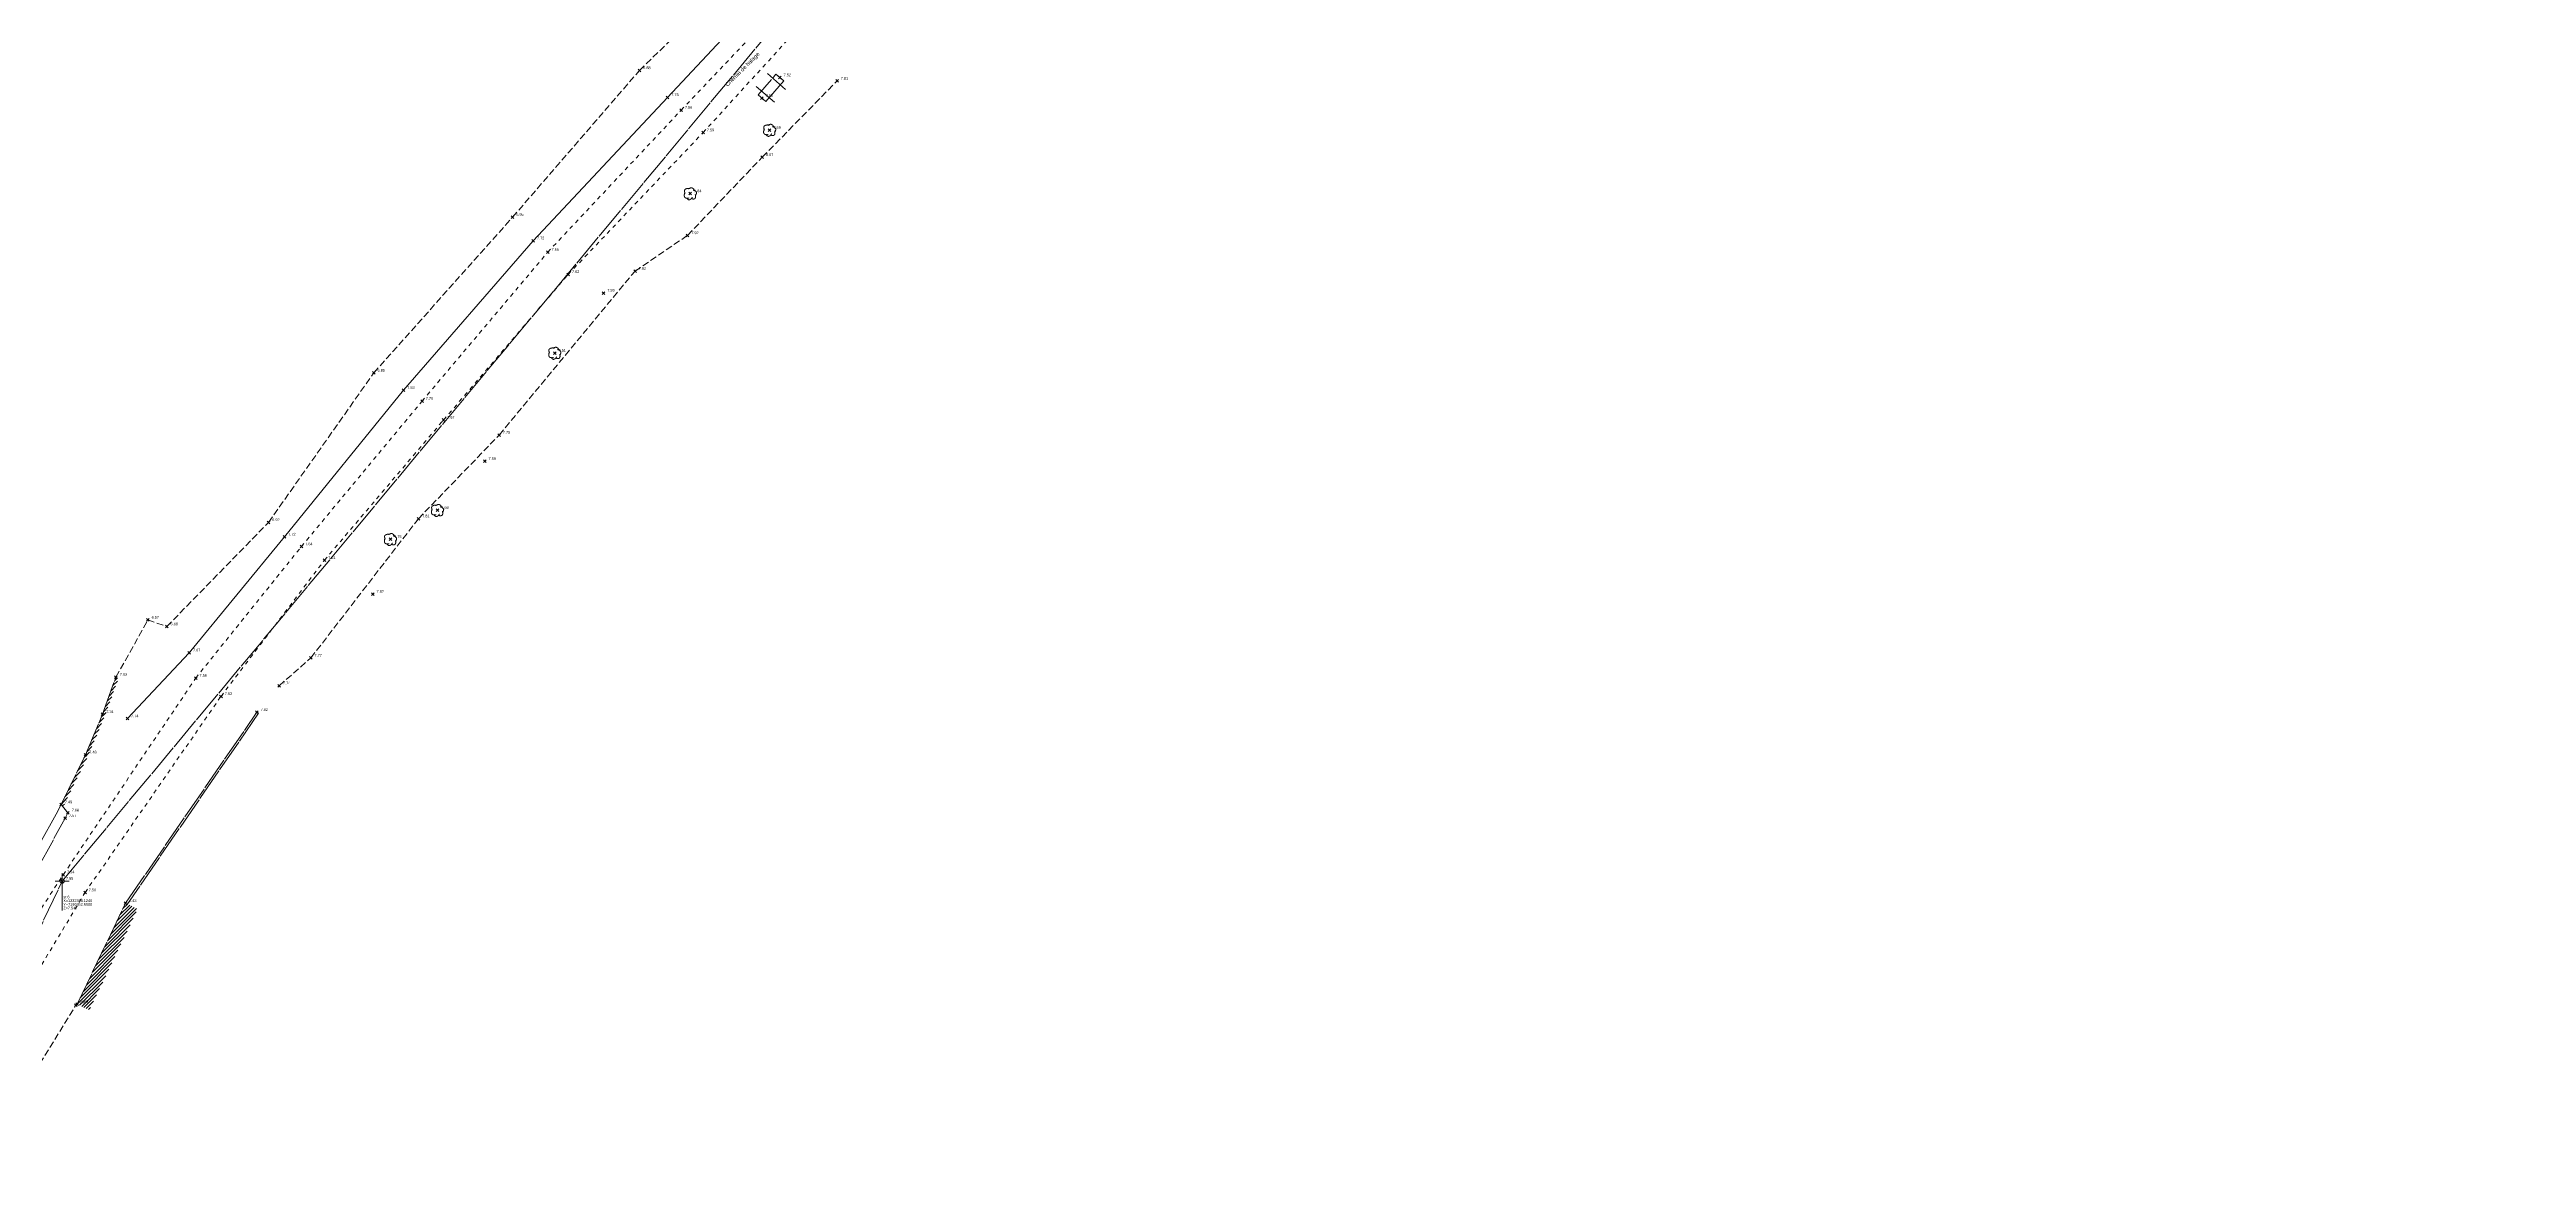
# Model space of a CAD drawing. Header units: metres. Extents: x 1232176 to 1232774, y 7198915 to 7199601.
# Drawn here: x 1232385.2 to 1232569.4, y 7199330.9 to 7199414.4 of the extents above; entities that cross this region are included whole.
import ezdxf
from ezdxf.enums import TextEntityAlignment as Align

# ---------------------------------------------------------------- set-up
doc = ezdxf.new("R2010")
doc.units = ezdxf.units.M
doc.header["$PDMODE"] = 3
doc.header["$PDSIZE"] = 0.1
for name, pattern in [('LL_0829', [0.6, 0.3, -0.3]), ('OL_0942', [0.7, 0.5, -0.2]), ('SL_1144', [2.5, 2.5, 0]), ('SL_1145', [2.5, 2.5, 0]), ('SL_1146', [2.5, 2.5, 0]), ('Socle_Continu', [2.5, 2.5, 0]), ('YL_2901', [2.5, 2.5, 0])]:
    doc.linetypes.add(name, pattern=pattern)
for name, color, linetype, lineweight in [('CLOTH_SCS', 212, 'Socle_Continu', 13), ('CLOTU_SCS', 212, 'Socle_Continu', 13), ('HABIL_SCI', 7, 'Socle_Continu', 13), ('JARDI_SCS', 82, 'Socle_Continu', 13), ('MOBUR_SCS', 251, 'Socle_Continu', 13), ('NIVEL_SCS', 102, 'Socle_Continu', 13), ('SIGTA_SCI', 7, 'Socle_Continu', 13), ('SIGTM_PSI', 1, 'Socle_Continu', 13), ('SIGTO_PSI', 255, 'Socle_Continu', 13), ('SIGTO_SCI', 255, 'Socle_Continu', 13), ('VOIRI_SCS', 7, 'Socle_Continu', 13)]:
    doc.layers.add(name, color=color, linetype=linetype, lineweight=lineweight)
doc.layers.add('SIGTR_PSS', color=7, linetype='Socle_Continu', lineweight=13, true_color=0x9966cc)
doc.layers.add('SIGTS_PSS', color=7, linetype='Socle_Continu', lineweight=13, true_color=0x9966cc)
doc.styles.get("Standard").update_dxf_attribs({"font": 'arial.ttf'})
doc.linetypes.add('OL_0943', pattern='A,0.4,["│",Standard,S=0.127,R=0,X=-0.32,Y=0.08],0.15,["l ı l ı l",Standard,S=0.127,R=0,X=-0.35,Y=0]', length=0.55)
pattern_1 = [(45, (0, 0), (-0.1237436867076, 0.1237436867076), [])]

# ---------------------------------------------------------------- blocks, each defined once
blk = doc.blocks.new('YP_1521')
at = {"layer": 'SIGTO_SCI', "color": 7, "linetype": 'Socle_Continu'}
blk.add_point((0, 0), dxfattribs=at)
at = {"layer": 'SIGTA_SCI', "linetype": 'Socle_Continu'}
blk.add_attdef('ALT', (0.28, 0.1), '', height=0.2, dxfattribs=at)
at = {"layer": 'SIGTA_SCI', "linetype": 'Socle_Continu', "flags": 9}
blk.add_attdef('CALQUE_ALT', (1.69, -1.18), '', height=0.2, dxfattribs=at)
at = {"layer": 'SIGTO_SCI', "linetype": 'Socle_Continu', "flags": 9}
for tag, p in [('ID', (1.69, 0.1)), ('CALQUE', (1.69, -0.86)), ('NATURE', (1.69, -0.22)), ('FAMILLE', (1.69, -0.54)), ('PCRS', (1.69, -1.82))]:
    blk.add_attdef(tag, p, '', height=0.2, dxfattribs=at)
blk = doc.blocks.new('NP_0921')
at = {"layer": 'MOBUR_SCS', "linetype": 'Socle_Continu', "flags": 128}
blk.add_lwpolyline([(0, -0.188), (0, 0.188), (1, 0.188), (1, -0.188)], close=True, dxfattribs=at)
for points in [[(0.188, -0.438), (0.188, 0.438)], [(0.812, -0.438), (0.812, 0.438)]]:
    blk.add_lwpolyline(points, dxfattribs=at)
at = {"layer": 'MOBUR_SCS', "linetype": 'Socle_Continu', "flags": 9}
for tag, p in [('NATURE', (1.387, 0.266)), ('FAMILLE', (1.387, -0.055)), ('ID', (1.387, 0.588)), ('CALQUE', (1.387, -0.376)), ('PCRS', (1.387, -0.697))]:
    blk.add_attdef(tag, p, '', height=0.2, dxfattribs=at)
blk = doc.blocks.new('TP_1203')
at = {"layer": 'JARDI_SCS', "linetype": 'Socle_Continu'}
for points in [[(-0.41, 0.06, 0.030688), (-0.44, -0.05, 0.042762), (-0.45, -0.14, 0.002681), (-0.45, -0.14, 0.068057), (-0.44, -0.22, 0.027564), (-0.43, -0.24, 0.0661), (-0.41, -0.28, 0.02929), (-0.39, -0.29, 0.071575), (-0.36, -0.32, 0.024959), (-0.34, -0.33, 0.055555), (-0.29, -0.34, 0.042997), (-0.23, -0.35, 0.011964), (-0.21, -0.35, 0.03671), (-0.1, -0.33)], [(-0.02, 0.37, 0.026081), (-0.15, 0.38, 0.000498), (-0.15, 0.38, 0.000061), (-0.15, 0.38, 0.039737), (-0.25, 0.37, 0.05935), (-0.33, 0.34, 0.002412), (-0.34, 0.34, 0.092506), (-0.39, 0.31, 0.000753), (-0.39, 0.31, 0.098491), (-0.42, 0.26, 0.011844), (-0.43, 0.25, 0.083514), (-0.44, 0.19, 0.009601), (-0.44, 0.18, 0.062383), (-0.42, 0.1, 0.027233), (-0.4, 0.03, 0.012932), (-0.39, 0)], [(0.32, 0.2, 0.007667), (0.31, 0.22, 0.026874), (0.28, 0.28, 0.047786), (0.24, 0.35, 0.023985), (0.22, 0.36, 0.040407), (0.19, 0.39, 0.05708), (0.15, 0.41, 0.021505), (0.13, 0.42, 0.075257), (0.08, 0.43, 0.004647), (0.08, 0.43, 0.067031), (0.01, 0.42, 0.025669), (-0.03, 0.4, 0.024468), (-0.06, 0.39, 0.036292), (-0.13, 0.34)], [(0.37, -0.17, 0.034341), (0.42, -0.09, 0.016386), (0.43, -0.06, 0.033024), (0.45, -0.01, 0.065516), (0.46, 0.05, 0.004498), (0.46, 0.05, 0.088708), (0.44, 0.11, 0.001985), (0.44, 0.11, 0.087204), (0.41, 0.16, 0.010127), (0.41, 0.16, 0.060799), (0.36, 0.2, 0.037701), (0.31, 0.22, 0.012492), (0.29, 0.23, 0.034867), (0.2, 0.26)], [(-0.27, -0.31, 0.039486), (-0.23, -0.38, 0.04359), (-0.2, -0.42, 0.016585), (-0.18, -0.43, 0.081902), (-0.14, -0.46, 0.006579), (-0.14, -0.46, 0.089308), (-0.09, -0.47, 0.016983), (-0.08, -0.47, 0.078527), (-0.04, -0.46, 0.013117), (-0.03, -0.45, 0.063228), (0.03, -0.42, 0.02257), (0.06, -0.39, 0.018838), (0.09, -0.36, 0.027877), (0.15, -0.28)], [(0.06, -0.36, 0.004702), (0.08, -0.37, 0.029397), (0.15, -0.4, 0.053456), (0.23, -0.41, 0.017025), (0.24, -0.41, 0.067312), (0.29, -0.4, 0.029038), (0.3, -0.4, 0.085197), (0.34, -0.38, 0.008842), (0.34, -0.37, 0.097758), (0.37, -0.33, 0.000163), (0.37, -0.33, 0.072483), (0.39, -0.27, 0.026786), (0.39, -0.22, 0.018833), (0.39, -0.18, 0.02958), (0.37, -0.08)]]:
    blk.add_lwpolyline(points, format="xyb", dxfattribs=at)
at = {"layer": 'JARDI_SCS', "linetype": 'Socle_Continu', "flags": 9}
for tag, p in [('ID', (0.89, 0.25)), ('NATURE', (0.89, -0.08)), ('CALQUE', (0.89, -0.72)), ('FAMILLE', (0.89, -0.4)), ('PCRS', (0.89, -1.04))]:
    blk.add_attdef(tag, p, '', height=0.2, dxfattribs=at)
blk = doc.blocks.new('*U50')
at = {"layer": 'SIGTO_PSI', "linetype": 'Socle_Continu'}
blk.add_line((0, -1.62), (0, 0), dxfattribs=at)
at = {"layer": 'SIGTO_PSI', "linetype": 'Socle_Continu', "flags": 128}
blk.add_lwpolyline([(0, -2.17), (0, -1.07)], dxfattribs=at)
at = {"layer": 'SIGTO_PSI', "color": 7, "linetype": 'Socle_Continu'}
blk.add_point((0, 0), dxfattribs=at)
at = {"layer": 'SIGTM_PSI', "color": 1, "linetype": 'Socle_Continu'}
blk.add_attdef('MAT', (0.09, -1.28), '', height=0.2, dxfattribs=at)
at = {"layer": 'SIGTM_PSI', "linetype": 'Socle_Continu', "flags": 9}
blk.add_attdef('CALQUE_MAT', (1.6, -0.7), '', height=0.2, dxfattribs=at)
at = {"layer": 'SIGTO_PSI', "linetype": 'Socle_Continu', "flags": 9}
for tag, p in [('ID', (1.6, 0.59)), ('NATURE', (1.6, 0.27)), ('FAMILLE', (1.6, -0.05)), ('CALQUE', (1.6, -0.37)), ('PCRS', (1.6, -1.02))]:
    blk.add_attdef(tag, p, '', height=0.2, dxfattribs=at)
at = {"layer": 'SIGTO_PSI', "linetype": 'Socle_Continu'}
for tag, p in [('X=', (0.09, -1.55)), ('Y=', (0.09, -1.83)), ('Z=', (0.09, -2.1))]:
    blk.add_attdef(tag, p, '', height=0.2, dxfattribs=at)
blk = doc.blocks.new('YP_2903')
at = {"layer": 'SIGTR_PSS', "color": 5, "linetype": 'Socle_Continu'}
blk.add_line((-0.15, 0), (-0.53, 0), dxfattribs=at)
at = {"layer": 'SIGTR_PSS', "color": 1, "linetype": 'Socle_Continu'}
blk.add_line((0, 0.15), (0, 0.53), dxfattribs=at)
at = {"layer": 'SIGTR_PSS', "color": 3, "linetype": 'Socle_Continu'}
blk.add_line((0.15, 0), (0.53, 0), dxfattribs=at)
at = {"layer": 'SIGTR_PSS', "color": 2, "linetype": 'Socle_Continu'}
blk.add_line((0, -0.15), (0, -0.53), dxfattribs=at)
at = {"layer": 'SIGTR_PSS', "color": 4, "linetype": 'Socle_Continu'}
blk.add_circle((0, 0), 0.15, dxfattribs=at)
at = {"layer": 'SIGTR_PSS', "linetype": 'Socle_Continu', "flags": 9}
for tag, p in [('ID', (1.34, 0.31)), ('NATURE', (1.34, -0.02)), ('CALQUE', (1.34, -0.66)), ('FAMILLE', (1.34, -0.34)), ('PCRS', (1.34, -0.98))]:
    blk.add_attdef(tag, p, '', height=0.2, dxfattribs=at)
blk = doc.blocks.new('ZP_1565')
at = {"layer": 'HABIL_SCI', "linetype": 'Socle_Continu'}
blk.add_attdef('TYPE', text='', height=0.3, dxfattribs=at).set_placement((0, 0), align=Align.MIDDLE_CENTER)
at = {"layer": 'HABIL_SCI', "linetype": 'Socle_Continu', "flags": 9}
for tag, p in [('CALQUE', (0.55, -1.56)), ('PCRS', (0.53, -1.83)), ('ID', (0.55, -0.6)), ('NATURE', (0.55, -0.92)), ('FAMILLE', (0.55, -1.24))]:
    blk.add_attdef(tag, p, '', height=0.2, dxfattribs=at)

msp = doc.modelspace()

# ---------------------------------------------------------------- hatches: boundary and pattern name
at = {"layer": 'CLOTH_SCS', "linetype": 'Socle_Continu'}
h = msp.add_hatch(dxfattribs=at)
h.set_pattern_fill('SL_1145', color=256, pattern_type=2)
h.set_pattern_definition(pattern_1)
h.paths.add_polyline_path([(1232389.31, 7199364.94), (1232390.31, 7199367.7), (1232390.12, 7199367.77), (1232389.12, 7199365.01), (1232387.85, 7199362), (1232386.04, 7199358.29), (1232386.22, 7199358.2), (1232388.04, 7199361.92)])
h = msp.add_hatch(dxfattribs=at)
h.set_pattern_fill('SL_1144', color=256, pattern_type=2)
h.set_pattern_definition(pattern_1)
h.paths.add_polyline_path([(1232387.24, 7199343.45), (1232388.14, 7199343.02), (1232391.73, 7199350.53), (1232390.83, 7199350.96)])

# ---------------------------------------------------------------- linework, layer by layer
at = {"layer": 'CLOTU_SCS', "linetype": 'SL_1145'}
msp.add_polyline3d([(1232386.04, 7199358.29, 7.49), (1232387.85, 7199362, 7.48), (1232389.12, 7199365.01, 7.34), (1232390.12, 7199367.77, 7.03)], dxfattribs=at)
at = {"layer": 'CLOTU_SCS', "linetype": 'SL_1146'}
for points in [[(1232400.72, 7199365.08, 7.62), (1232390.95, 7199350.87, 7.43), (1232390.83, 7199350.96, 7.43), (1232400.6, 7199365.16, 7.62)], [(1232386.04, 7199358.29, 7.49), (1232385.66, 7199357.58, 7.49), (1232379.85, 7199347.01, 7.48), (1232372.52, 7199333.68, 7.46), (1232367.96, 7199325.39, 7.46), (1232367.65, 7199324.94, 7.45), (1232368.32, 7199324.57, 7.57), (1232368.61, 7199325.02, 7.53), (1232373.18, 7199333.32, 7.52), (1232380.5, 7199346.65, 7.57), (1232386.35, 7199357.29, 7.57), (1232386.55, 7199357.68, 7.68)]]:
    msp.add_polyline3d(points, close=True, dxfattribs=at)
at = {"layer": 'CLOTU_SCS', "linetype": 'SL_1144'}
msp.add_polyline3d([(1232387.24, 7199343.45, 7.89), (1232390.83, 7199350.96, 7.43)], dxfattribs=at)
at = {"layer": 'NIVEL_SCS', "linetype": 'OL_0942'}
for points in [[(1232390.12, 7199367.77, 7.03), (1232392.5, 7199372.02, 6.57), (1232393.9, 7199371.53, 6.88), (1232401.46, 7199379.27, 6.92), (1232409.29, 7199390.39, 6.85), (1232419.61, 7199401.97, 6.95), (1232429.05, 7199412.88, 6.88), (1232437.42, 7199421.05, 6.94), (1232442.22, 7199426.19, 6.86), (1232453, 7199436.87, 7), (1232460.52, 7199444.73, 6.94), (1232468, 7199451.16, 6.98), (1232480.81, 7199461.46, 7.01), (1232491.96, 7199469.82, 6.94), (1232503.45, 7199477.6, 6.88), (1232515.61, 7199485.94, 7.12), (1232527.97, 7199494.56, 6.99), (1232539.91, 7199502.51, 7.01), (1232552.76, 7199511.93, 7.06), (1232561.28, 7199517.49, 6.99), (1232570.79, 7199523.97, 7.04), (1232583.38, 7199530.31, 7.15), (1232585.16, 7199531.57, 7.05), (1232592.13, 7199534.11, 7.04)], [(1232402.26, 7199367.13, 7.74), (1232404.61, 7199369.2, 7.77), (1232412.61, 7199379.55, 7.81), (1232418.61, 7199385.77, 7.75), (1232428.72, 7199397.96, 7.82), (1232432.63, 7199400.62, 7.92), (1232438.18, 7199406.43, 8.07), (1232443.74, 7199412.1, 7.81)], [(1232333.74, 7199173.5, 7.38), (1232336.8, 7199184.56, 7.48), (1232339.06, 7199197.5, 7.43), (1232343.33, 7199216.6, 7.61), (1232346.17, 7199230.96, 7.41), (1232350, 7199248, 7.76), (1232353.21, 7199262.45, 7.67), (1232356.77, 7199277.57, 7.56), (1232358.91, 7199285.72, 7.49), (1232363, 7199296.93, 7.61), (1232368.92, 7199309.98, 7.66), (1232372.8, 7199318.27, 7.66), (1232378.97, 7199330.09, 7.59), (1232387.14, 7199343.38, 7.92)]]:
    msp.add_polyline3d(points, dxfattribs=at)
at = {"layer": 'NIVEL_SCS', "linetype": 'OL_0943'}
msp.add_polyline3d([(1232390.97, 7199364.69, 7.74), (1232395.57, 7199369.58, 7.67), (1232402.65, 7199378.2, 7.72), (1232411.5, 7199389.1, 7.83), (1232421.15, 7199400.22, 7.72), (1232431.14, 7199410.88, 7.75), (1232439.19, 7199419.49, 7.57), (1232443.62, 7199424.54, 7.54), (1232454.39, 7199435.47, 7.73), (1232461.73, 7199442.57, 7.72), (1232469.51, 7199449.94, 7.66), (1232481.41, 7199459.48, 7.68), (1232493.34, 7199468.27, 7.73), (1232504.65, 7199475.73, 7.83), (1232516.75, 7199484.34, 7.73), (1232529.36, 7199492.8, 7.79), (1232540.67, 7199500.95, 7.79), (1232554.11, 7199510.28, 7.77), (1232562.36, 7199515.7, 7.91), (1232571.83, 7199522.02, 7.76), (1232583.8, 7199528.66, 7.82), (1232585.6, 7199529.46, 7.8)], dxfattribs=at)
at = {"layer": 'SIGTS_PSS', "linetype": 'YL_2901'}
msp.add_polyline3d([(1232242.85, 7198954.5, 9.55), (1232189.94, 7198952.04, 7.7), (1232261.97, 7199028.11, 7.52), (1232304.1, 7199106.5, 7.55), (1232331.07, 7199190.43, 7.6), (1232351.22, 7199279.26, 7.54), (1232386.12, 7199352.6, 7.55), (1232443.41, 7199421.4, 7.6), (1232502.15, 7199471.74, 7.73), (1232588.03, 7199526.33, 7.98), (1232660.29, 7199552.98, 8.2), (1232726.2, 7199576.53, 11.02)], dxfattribs=at)
at = {"layer": 'VOIRI_SCS', "linetype": 'LL_0829'}
for points in [[(1232381.62, 7199346.07, 7.52), (1232386.2, 7199353.08, 7.54), (1232396.05, 7199367.7, 7.56), (1232403.91, 7199377.48, 7.64), (1232412.88, 7199388.29, 7.7), (1232422.23, 7199399.37, 7.66), (1232432.15, 7199409.93, 7.66), (1232440.32, 7199418.53, 7.61), (1232445.04, 7199423.39, 7.6), (1232455.7, 7199434.46, 7.64), (1232462.58, 7199440.78, 7.62), (1232471.23, 7199448.49, 7.64), (1232482.53, 7199457.49, 7.67), (1232495.1, 7199466.71, 7.69), (1232505.71, 7199474.31, 7.74), (1232517.52, 7199482.88, 7.77), (1232530.12, 7199491.51, 7.79), (1232541.81, 7199499.73, 7.81), (1232554.94, 7199509.05, 7.84), (1232563.14, 7199514.37, 7.89), (1232573.34, 7199519.87, 7.93)], [(1232383.67, 7199344.85, 7.49), (1232387.82, 7199351.75, 7.5), (1232397.93, 7199366.34, 7.52), (1232397.93, 7199366.34, 7.52), (1232405.62, 7199376.46, 7.61), (1232414.48, 7199386.89, 7.67), (1232423.75, 7199397.72, 7.62), (1232433.78, 7199408.26, 7.59), (1232441.69, 7199416.93, 7.73), (1232446.77, 7199422.27, 7.56), (1232457.42, 7199433.06, 7.54), (1232463.62, 7199438.9, 7.58), (1232473.11, 7199447.15, 7.58), (1232483.43, 7199455.41, 7.6), (1232496.7, 7199465.34, 7.7), (1232506.63, 7199472.59, 7.73), (1232518.36, 7199480.88, 7.76), (1232530.97, 7199489.8, 7.79), (1232543.14, 7199497.95, 7.8), (1232556.14, 7199507.15, 7.84), (1232564.53, 7199512.5, 7.87), (1232574.3, 7199518.05, 7.95)]]:
    msp.add_polyline3d(points, dxfattribs=at)

# ---------------------------------------------------------------- block references
at = {"layer": 'HABIL_SCI', "linetype": 'Socle_Continu', "rotation": 44.8238033564953}
msp.add_blockref('ZP_1565', (1232436.7, 7199412.97), dxfattribs=at).add_auto_attribs({'TYPE': 'Chemin de halage'})
at = {"layer": 'JARDI_SCS', "linetype": 'Socle_Continu'}
for p in [(1232438.73, 7199408.45, 7.59), (1232432.83, 7199403.73, 7.84), (1232422.75, 7199391.87, 7.51), (1232414.03, 7199380.18, 7.69), (1232410.53, 7199378.02, 7.75)]:
    msp.add_blockref('TP_1203', p, dxfattribs=at)
at = {"layer": 'MOBUR_SCS', "linetype": 'Socle_Continu', "xscale": 2.036968355956393, "yscale": 2.036968355956393, "rotation": 229.0076951079984}
msp.add_blockref('NP_0921', (1232439.49, 7199412.35, 7.52), dxfattribs=at)
at = {"layer": 'SIGTO_PSI', "color": 193, "linetype": 'Socle_Continu'}
msp.add_blockref('*U50', (1232386.12, 7199352.6), dxfattribs=at).add_auto_attribs({'MAT': 'st 6', 'X=': 'X=1232386.1240', 'Y=': 'Y=7199352.6000', 'Z=': 'Z=7.547'})
at = {"layer": 'SIGTO_SCI', "linetype": 'Socle_Continu'}
ref = msp.add_blockref('YP_1521', (1232429.05, 7199412.88, 6.88), dxfattribs=at)
ref.add_attrib('ALT', '6.88', (1232429.33, 7199412.98, 6.88), dxfattribs={"layer": 'SIGTA_SCI', "linetype": 'Socle_Continu', "height": 0.2})
ref = msp.add_blockref('YP_1521', (1232439.49, 7199412.35, 7.52), dxfattribs=at)
ref.add_attrib('ALT', '7.52', (1232439.77, 7199412.45, 7.52), dxfattribs={"layer": 'SIGTA_SCI', "linetype": 'Socle_Continu', "height": 0.2})
ref = msp.add_blockref('YP_1521', (1232443.74, 7199412.1, 7.81), dxfattribs=at)
ref.add_attrib('ALT', '7.81', (1232444.02, 7199412.2, 7.81), dxfattribs={"layer": 'SIGTA_SCI', "linetype": 'Socle_Continu', "height": 0.2})
ref = msp.add_blockref('YP_1521', (1232431.14, 7199410.88, 7.75), dxfattribs=at)
ref.add_attrib('ALT', '7.75', (1232431.42, 7199410.98, 7.75), dxfattribs={"layer": 'SIGTA_SCI', "linetype": 'Socle_Continu', "height": 0.2})
ref = msp.add_blockref('YP_1521', (1232438.15, 7199410.81, 7.58), dxfattribs=at)
ref.add_attrib('ALT', '7.58', (1232438.43, 7199410.91, 7.58), dxfattribs={"layer": 'SIGTA_SCI', "linetype": 'Socle_Continu', "height": 0.2})
ref = msp.add_blockref('YP_1521', (1232432.15, 7199409.93, 7.66), dxfattribs=at)
ref.add_attrib('ALT', '7.66', (1232432.43, 7199410.03, 7.66), dxfattribs={"layer": 'SIGTA_SCI', "linetype": 'Socle_Continu', "height": 0.2})
ref = msp.add_blockref('YP_1521', (1232433.78, 7199408.26, 7.59), dxfattribs=at)
ref.add_attrib('ALT', '7.59', (1232434.06, 7199408.36, 7.59), dxfattribs={"layer": 'SIGTA_SCI', "linetype": 'Socle_Continu', "height": 0.2})
ref = msp.add_blockref('YP_1521', (1232438.73, 7199408.45, 7.59), dxfattribs=at)
ref.add_attrib('ALT', '7.59', (1232439.01, 7199408.54, 7.59), dxfattribs={"layer": 'SIGTA_SCI', "linetype": 'Socle_Continu', "height": 0.2})
ref = msp.add_blockref('YP_1521', (1232438.18, 7199406.43, 8.07), dxfattribs=at)
ref.add_attrib('ALT', '8.07', (1232438.46, 7199406.52, 8.07), dxfattribs={"layer": 'SIGTA_SCI', "linetype": 'Socle_Continu', "height": 0.2})
ref = msp.add_blockref('YP_1521', (1232432.83, 7199403.73, 7.84), dxfattribs=at)
ref.add_attrib('ALT', '7.84', (1232433.11, 7199403.83, 7.84), dxfattribs={"layer": 'SIGTA_SCI', "linetype": 'Socle_Continu', "height": 0.2})
ref = msp.add_blockref('YP_1521', (1232419.61, 7199401.97, 6.95), dxfattribs=at)
ref.add_attrib('ALT', '6.95', (1232419.89, 7199402.07, 6.95), dxfattribs={"layer": 'SIGTA_SCI', "linetype": 'Socle_Continu', "height": 0.2})
ref = msp.add_blockref('YP_1521', (1232421.15, 7199400.22, 7.72), dxfattribs=at)
ref.add_attrib('ALT', '7.72', (1232421.43, 7199400.32, 7.72), dxfattribs={"layer": 'SIGTA_SCI', "linetype": 'Socle_Continu', "height": 0.2})
ref = msp.add_blockref('YP_1521', (1232422.23, 7199399.37, 7.66), dxfattribs=at)
ref.add_attrib('ALT', '7.66', (1232422.51, 7199399.47, 7.66), dxfattribs={"layer": 'SIGTA_SCI', "linetype": 'Socle_Continu', "height": 0.2})
ref = msp.add_blockref('YP_1521', (1232432.63, 7199400.62, 7.92), dxfattribs=at)
ref.add_attrib('ALT', '7.92', (1232432.91, 7199400.71, 7.92), dxfattribs={"layer": 'SIGTA_SCI', "linetype": 'Socle_Continu', "height": 0.2})
ref = msp.add_blockref('YP_1521', (1232423.75, 7199397.72, 7.62), dxfattribs=at)
ref.add_attrib('ALT', '7.62', (1232424.03, 7199397.82, 7.62), dxfattribs={"layer": 'SIGTA_SCI', "linetype": 'Socle_Continu', "height": 0.2})
ref = msp.add_blockref('YP_1521', (1232428.72, 7199397.96, 7.82), dxfattribs=at)
ref.add_attrib('ALT', '7.82', (1232428.99, 7199398.06, 7.82), dxfattribs={"layer": 'SIGTA_SCI', "linetype": 'Socle_Continu', "height": 0.2})
ref = msp.add_blockref('YP_1521', (1232426.38, 7199396.33, 7.59), dxfattribs=at)
ref.add_attrib('ALT', '7.59', (1232426.66, 7199396.43, 7.59), dxfattribs={"layer": 'SIGTA_SCI', "linetype": 'Socle_Continu', "height": 0.2})
ref = msp.add_blockref('YP_1521', (1232422.75, 7199391.87, 7.51), dxfattribs=at)
ref.add_attrib('ALT', '7.51', (1232423.03, 7199391.97, 7.51), dxfattribs={"layer": 'SIGTA_SCI', "linetype": 'Socle_Continu', "height": 0.2})
ref = msp.add_blockref('YP_1521', (1232409.29, 7199390.39, 6.85), dxfattribs=at)
ref.add_attrib('ALT', '6.85', (1232409.57, 7199390.48, 6.85), dxfattribs={"layer": 'SIGTA_SCI', "linetype": 'Socle_Continu', "height": 0.2})
ref = msp.add_blockref('YP_1521', (1232411.5, 7199389.1, 7.83), dxfattribs=at)
ref.add_attrib('ALT', '7.83', (1232411.78, 7199389.2, 7.83), dxfattribs={"layer": 'SIGTA_SCI', "linetype": 'Socle_Continu', "height": 0.2})
ref = msp.add_blockref('YP_1521', (1232412.88, 7199388.29, 7.7), dxfattribs=at)
ref.add_attrib('ALT', '7.70', (1232413.16, 7199388.39, 7.7), dxfattribs={"layer": 'SIGTA_SCI', "linetype": 'Socle_Continu', "height": 0.2})
ref = msp.add_blockref('YP_1521', (1232414.48, 7199386.89, 7.67), dxfattribs=at)
ref.add_attrib('ALT', '7.67', (1232414.75, 7199386.99, 7.67), dxfattribs={"layer": 'SIGTA_SCI', "linetype": 'Socle_Continu', "height": 0.2})
ref = msp.add_blockref('YP_1521', (1232418.61, 7199385.77, 7.75), dxfattribs=at)
ref.add_attrib('ALT', '7.75', (1232418.89, 7199385.87, 7.75), dxfattribs={"layer": 'SIGTA_SCI', "linetype": 'Socle_Continu', "height": 0.2})
ref = msp.add_blockref('YP_1521', (1232417.55, 7199383.82, 7.59), dxfattribs=at)
ref.add_attrib('ALT', '7.59', (1232417.83, 7199383.92, 7.59), dxfattribs={"layer": 'SIGTA_SCI', "linetype": 'Socle_Continu', "height": 0.2})
ref = msp.add_blockref('YP_1521', (1232401.46, 7199379.27, 6.92), dxfattribs=at)
ref.add_attrib('ALT', '6.92', (1232401.74, 7199379.37, 6.92), dxfattribs={"layer": 'SIGTA_SCI', "linetype": 'Socle_Continu', "height": 0.2})
ref = msp.add_blockref('YP_1521', (1232412.61, 7199379.55, 7.81), dxfattribs=at)
ref.add_attrib('ALT', '7.81', (1232412.89, 7199379.65, 7.81), dxfattribs={"layer": 'SIGTA_SCI', "linetype": 'Socle_Continu', "height": 0.2})
ref = msp.add_blockref('YP_1521', (1232414.03, 7199380.18, 7.69), dxfattribs=at)
ref.add_attrib('ALT', '7.69', (1232414.31, 7199380.28, 7.69), dxfattribs={"layer": 'SIGTA_SCI', "linetype": 'Socle_Continu', "height": 0.2})
ref = msp.add_blockref('YP_1521', (1232402.65, 7199378.2, 7.72), dxfattribs=at)
ref.add_attrib('ALT', '7.72', (1232402.93, 7199378.3, 7.72), dxfattribs={"layer": 'SIGTA_SCI', "linetype": 'Socle_Continu', "height": 0.2})
ref = msp.add_blockref('YP_1521', (1232403.91, 7199377.48, 7.64), dxfattribs=at)
ref.add_attrib('ALT', '7.64', (1232404.19, 7199377.58, 7.64), dxfattribs={"layer": 'SIGTA_SCI', "linetype": 'Socle_Continu', "height": 0.2})
ref = msp.add_blockref('YP_1521', (1232410.53, 7199378.02, 7.75), dxfattribs=at)
ref.add_attrib('ALT', '7.75', (1232410.81, 7199378.12, 7.75), dxfattribs={"layer": 'SIGTA_SCI', "linetype": 'Socle_Continu', "height": 0.2})
ref = msp.add_blockref('YP_1521', (1232405.62, 7199376.46, 7.61), dxfattribs=at)
ref.add_attrib('ALT', '7.61', (1232405.9, 7199376.56, 7.61), dxfattribs={"layer": 'SIGTA_SCI', "linetype": 'Socle_Continu', "height": 0.2})
ref = msp.add_blockref('YP_1521', (1232409.23, 7199373.94, 7.82), dxfattribs=at)
ref.add_attrib('ALT', '7.82', (1232409.5, 7199374.04, 7.82), dxfattribs={"layer": 'SIGTA_SCI', "linetype": 'Socle_Continu', "height": 0.2})
ref = msp.add_blockref('YP_1521', (1232392.5, 7199372.02, 6.57), dxfattribs=at)
ref.add_attrib('ALT', '6.57', (1232392.77, 7199372.12, 6.57), dxfattribs={"layer": 'SIGTA_SCI', "linetype": 'Socle_Continu', "height": 0.2})
ref = msp.add_blockref('YP_1521', (1232393.9, 7199371.53, 6.88), dxfattribs=at)
ref.add_attrib('ALT', '6.88', (1232394.18, 7199371.63, 6.88), dxfattribs={"layer": 'SIGTA_SCI', "linetype": 'Socle_Continu', "height": 0.2})
ref = msp.add_blockref('YP_1521', (1232395.57, 7199369.58, 7.67), dxfattribs=at)
ref.add_attrib('ALT', '7.67', (1232395.85, 7199369.68, 7.67), dxfattribs={"layer": 'SIGTA_SCI', "linetype": 'Socle_Continu', "height": 0.2})
ref = msp.add_blockref('YP_1521', (1232390.12, 7199367.77, 7.03), dxfattribs=at)
ref.add_attrib('ALT', '7.03', (1232390.4, 7199367.87, 7.03), dxfattribs={"layer": 'SIGTA_SCI', "linetype": 'Socle_Continu', "height": 0.2})
ref = msp.add_blockref('YP_1521', (1232396.05, 7199367.7, 7.56), dxfattribs=at)
ref.add_attrib('ALT', '7.56', (1232396.33, 7199367.8, 7.56), dxfattribs={"layer": 'SIGTA_SCI', "linetype": 'Socle_Continu', "height": 0.2})
ref = msp.add_blockref('YP_1521', (1232404.61, 7199369.2, 7.77), dxfattribs=at)
ref.add_attrib('ALT', '7.77', (1232404.89, 7199369.3, 7.77), dxfattribs={"layer": 'SIGTA_SCI', "linetype": 'Socle_Continu', "height": 0.2})
ref = msp.add_blockref('YP_1521', (1232397.93, 7199366.34, 7.52), dxfattribs=at)
ref.add_attrib('ALT', '7.52', (1232398.21, 7199366.44, 7.52), dxfattribs={"layer": 'SIGTA_SCI', "linetype": 'Socle_Continu', "height": 0.2})
ref = msp.add_blockref('YP_1521', (1232397.93, 7199366.34, 7.52), dxfattribs=at)
ref.add_attrib('ALT', '7.52', (1232398.21, 7199366.44, 7.52), dxfattribs={"layer": 'SIGTA_SCI', "linetype": 'Socle_Continu', "height": 0.2})
ref = msp.add_blockref('YP_1521', (1232402.26, 7199367.13, 7.74), dxfattribs=at)
ref.add_attrib('ALT', '7.74', (1232402.54, 7199367.23, 7.74), dxfattribs={"layer": 'SIGTA_SCI', "linetype": 'Socle_Continu', "height": 0.2})
ref = msp.add_blockref('YP_1521', (1232389.12, 7199365.01, 7.34), dxfattribs=at)
ref.add_attrib('ALT', '7.34', (1232389.4, 7199365.11, 7.34), dxfattribs={"layer": 'SIGTA_SCI', "linetype": 'Socle_Continu', "height": 0.2})
ref = msp.add_blockref('YP_1521', (1232390.97, 7199364.69, 7.74), dxfattribs=at)
ref.add_attrib('ALT', '7.74', (1232391.24, 7199364.79, 7.74), dxfattribs={"layer": 'SIGTA_SCI', "linetype": 'Socle_Continu', "height": 0.2})
ref = msp.add_blockref('YP_1521', (1232400.6, 7199365.16, 7.62), dxfattribs=at)
ref.add_attrib('ALT', '7.62', (1232400.88, 7199365.26, 7.62), dxfattribs={"layer": 'SIGTA_SCI', "linetype": 'Socle_Continu', "height": 0.2})
ref = msp.add_blockref('YP_1521', (1232387.85, 7199362, 7.48), dxfattribs=at)
ref.add_attrib('ALT', '7.48', (1232388.13, 7199362.1, 7.48), dxfattribs={"layer": 'SIGTA_SCI', "linetype": 'Socle_Continu', "height": 0.2})
ref = msp.add_blockref('YP_1521', (1232386.04, 7199358.29, 7.49), dxfattribs=at)
ref.add_attrib('ALT', '7.49', (1232386.32, 7199358.39, 7.49), dxfattribs={"layer": 'SIGTA_SCI', "linetype": 'Socle_Continu', "height": 0.2})
ref = msp.add_blockref('YP_1521', (1232386.35, 7199357.29, 7.57), dxfattribs=at)
ref.add_attrib('ALT', '7.57', (1232386.63, 7199357.38, 7.57), dxfattribs={"layer": 'SIGTA_SCI', "linetype": 'Socle_Continu', "height": 0.2})
ref = msp.add_blockref('YP_1521', (1232386.55, 7199357.68, 7.68), dxfattribs=at)
ref.add_attrib('ALT', '7.68', (1232386.83, 7199357.78, 7.68), dxfattribs={"layer": 'SIGTA_SCI', "linetype": 'Socle_Continu', "height": 0.2})
ref = msp.add_blockref('YP_1521', (1232386.2, 7199353.08, 7.54), dxfattribs=at)
ref.add_attrib('ALT', '7.54', (1232386.48, 7199353.18, 7.54), dxfattribs={"layer": 'SIGTA_SCI', "linetype": 'Socle_Continu', "height": 0.2})
ref = msp.add_blockref('YP_1521', (1232386.12, 7199352.6, 7.55), dxfattribs=at)
ref.add_attrib('ALT', '7.55', (1232386.4, 7199352.7, 7.55), dxfattribs={"layer": 'SIGTA_SCI', "linetype": 'Socle_Continu', "height": 0.2})
ref = msp.add_blockref('YP_1521', (1232387.82, 7199351.75, 7.5), dxfattribs=at)
ref.add_attrib('ALT', '7.50', (1232388.09, 7199351.85, 7.5), dxfattribs={"layer": 'SIGTA_SCI', "linetype": 'Socle_Continu', "height": 0.2})
ref = msp.add_blockref('YP_1521', (1232390.83, 7199350.96, 7.43), dxfattribs=at)
ref.add_attrib('ALT', '7.43', (1232391.1, 7199351.06, 7.43), dxfattribs={"layer": 'SIGTA_SCI', "linetype": 'Socle_Continu', "height": 0.2})
ref = msp.add_blockref('YP_1521', (1232387.14, 7199343.38, 7.92), dxfattribs=at)
ref.add_attrib('ALT', '7.92', (1232387.42, 7199343.48, 7.92), dxfattribs={"layer": 'SIGTA_SCI', "linetype": 'Socle_Continu', "height": 0.2})
ref = msp.add_blockref('YP_1521', (1232387.24, 7199343.45, 7.89), dxfattribs=at)
ref.add_attrib('ALT', '7.89', (1232387.52, 7199343.55, 7.89), dxfattribs={"layer": 'SIGTA_SCI', "linetype": 'Socle_Continu', "height": 0.2})
at = {"layer": 'SIGTR_PSS', "linetype": 'Socle_Continu'}
msp.add_blockref('YP_2903', (1232386.12, 7199352.6, 7.55), dxfattribs=at)

doc.saveas('drawing.dxf')
